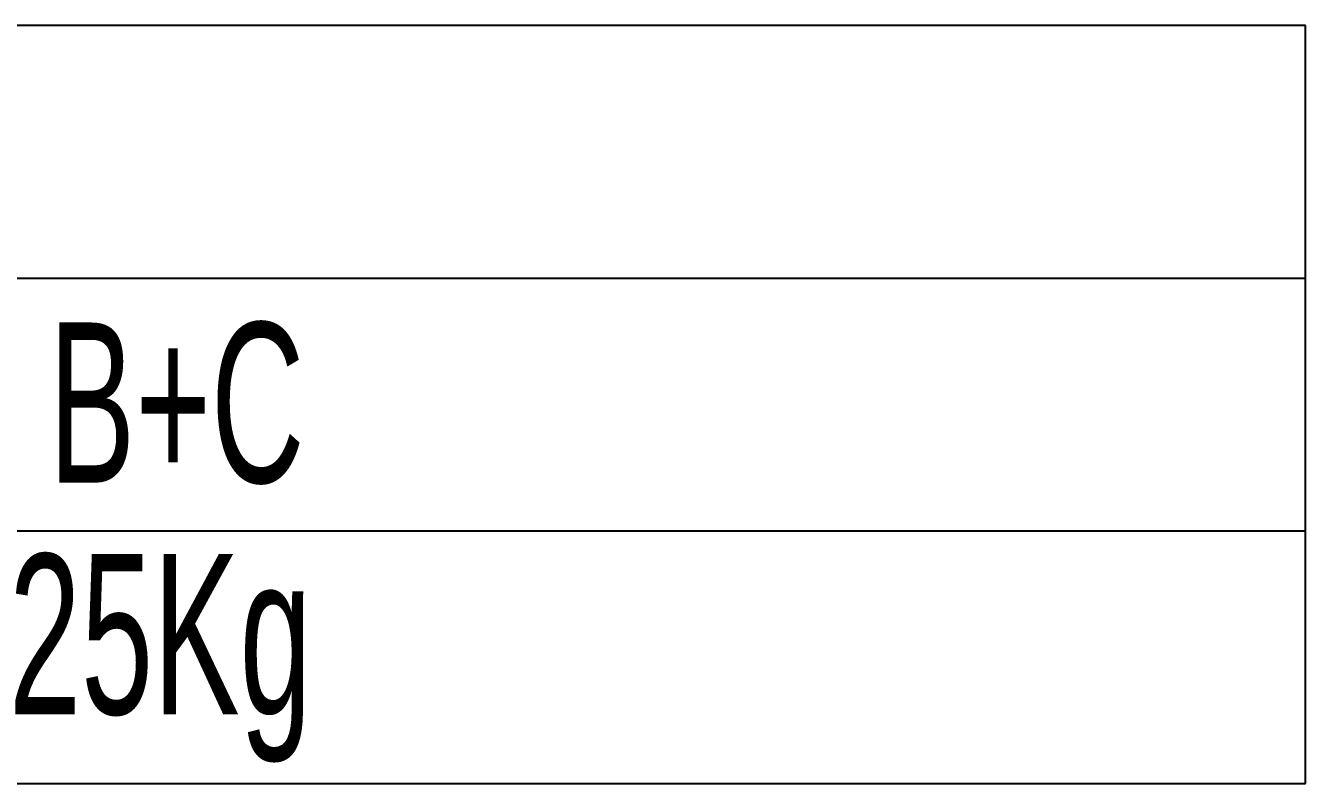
# Model space of a CAD drawing. Header units: millimetres. Extents: x -280 to 408, y 33 to 269.
# Drawn here: x 177.91 to 205.87, y 33 to 49.56 of the extents above; entities that cross this region are included whole.
import ezdxf

# ---------------------------------------------------------------- set-up
doc = ezdxf.new("R2010")
doc.units = ezdxf.units.MM
doc.layers.add('FORMAT', color=7, linetype='Continuous')
doc.styles.add('SLDTEXTSTYLE0', font='TXT', dxfattribs={"width": 0.605})

# ---------------------------------------------------------------- blocks, each defined once
blk = doc.blocks.new('SW_TABLEANNOTATION_0')
at = {"layer": 'FORMAT', "color": 0}
for p, q in [((185.865, 0), (0, 0)), ((185.865, -16.563), (185.865, 0)), ((0, -5.521), (185.865, -5.521)), ((0, -11.042), (185.865, -11.042)), ((0, -16.563), (185.865, -16.563))]:
    blk.add_line(p, q, dxfattribs=at)
at = {"layer": 'FORMAT', "color": 0, "char_height": 3.5, "attachment_point": 1, "style": 'SLDTEXTSTYLE0'}
for s, insert in [('B+C', (158.413, -6.489)), ('25Kg', (157.543, -11.551))]:
    blk.add_mtext(s, dxfattribs=dict(at, insert=insert))

msp = doc.modelspace()

# ---------------------------------------------------------------- block references
at = {"layer": 'FORMAT'}
msp.add_blockref('SW_TABLEANNOTATION_0', (20, 49.5625), dxfattribs=at)

doc.saveas('drawing.dxf')
